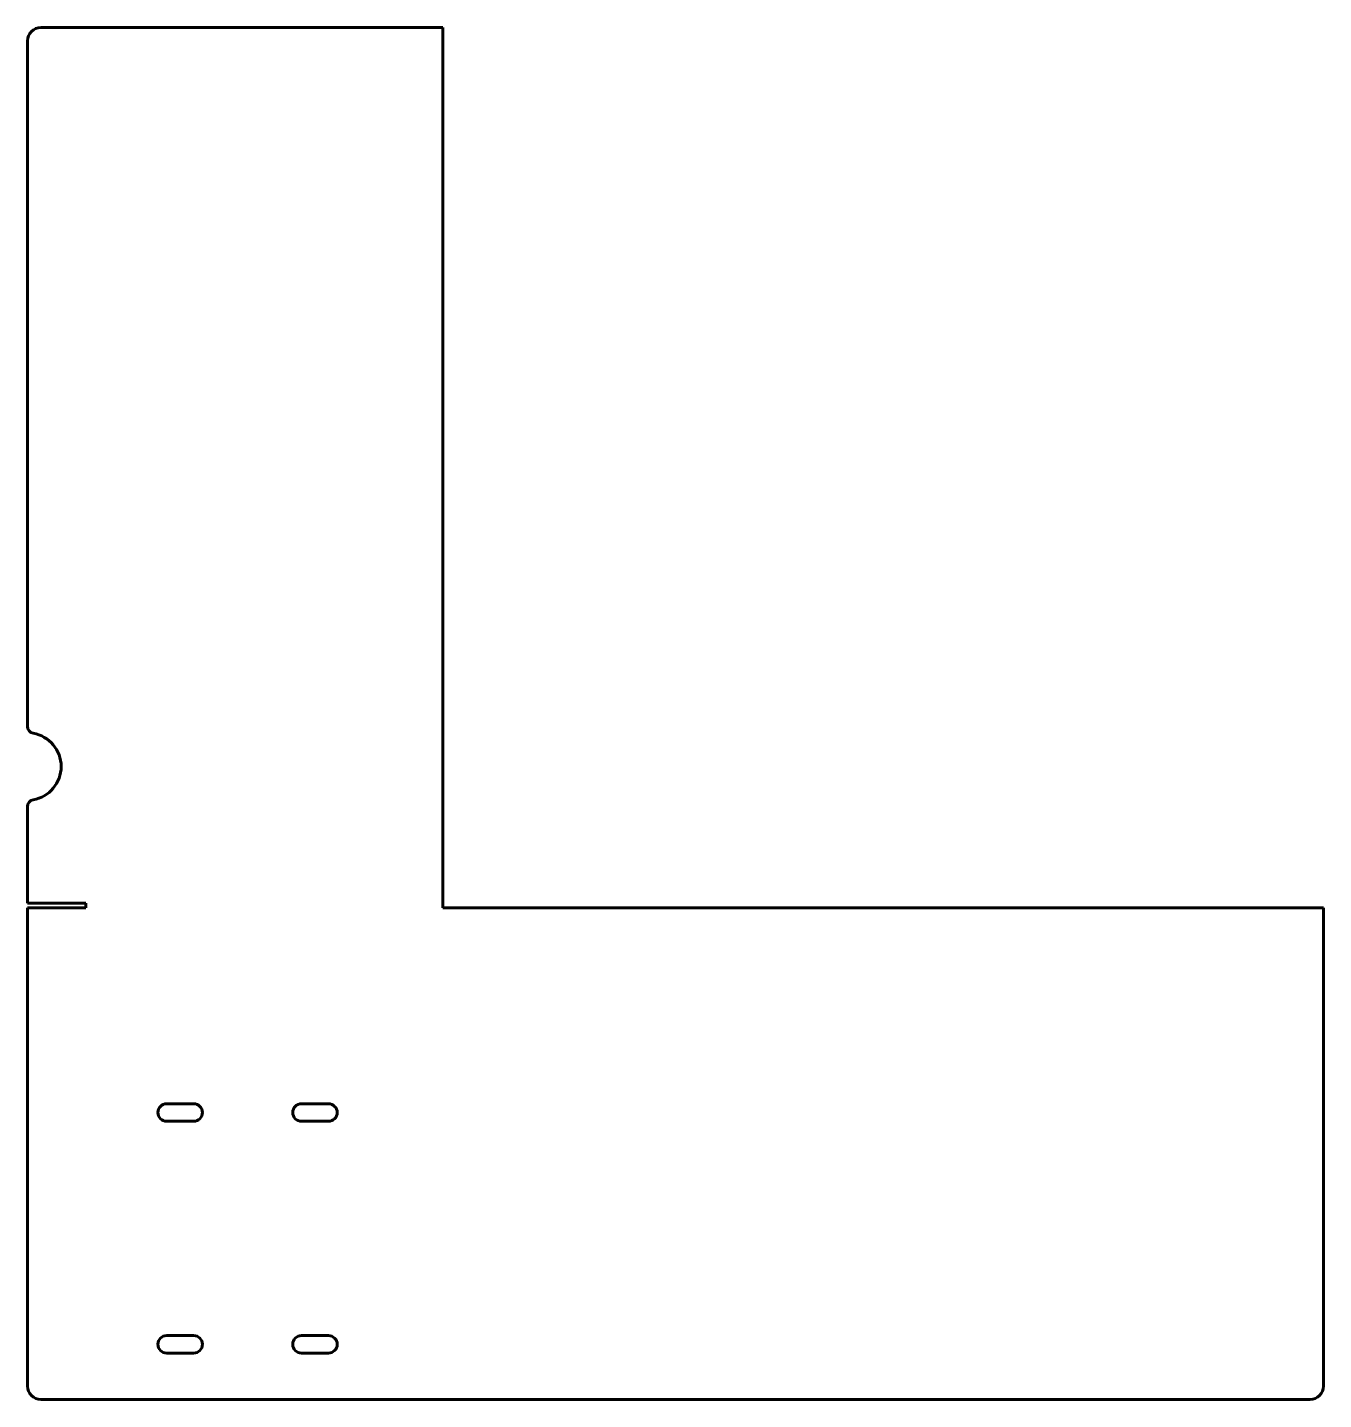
# Model space of a CAD drawing. Header units: millimetres. Extents: x 0 to 962, y 0 to 1018.
import ezdxf

# ---------------------------------------------------------------- set-up
doc = ezdxf.new("R2010")
doc.units = ezdxf.units.MM
doc.linetypes.add('K5LT_BASIC', pattern=[0])

msp = doc.modelspace()

# ---------------------------------------------------------------- linework, layer by layer
at = {"color": 150, "linetype": 'K5LT_BASIC', "lineweight": 60, "true_color": 0x0080ff}
for p, q in [((10, 1018.3), (40, 1018.3)), ((40, 1018.3), (43.3, 1018.3)), ((43.3, 1018.3), (308.3, 1018.3)), ((308.3, 1018.3), (308.3, 368.3)), ((0, 499.4), (0, 1008.3)), ((0, 368.3), (0, 440.2)), ((40, 368.3), (0, 368.3)), ((43.3, 368.3), (40, 368.3)), ((43.3, 365), (43.3, 368.3)), ((308.3, 368.3), (308.3, 365)), ((0, 10), (0, 365)), ((0, 365), (40, 365)), ((40, 365), (43.3, 365)), ((308.3, 365), (311.6, 365)), ((311.6, 365), (961.6, 365)), ((961.6, 365), (961.6, 10)), ((103.3, 219.5), (123.3, 219.5)), ((203.3, 219.5), (223.3, 219.5)), ((123.3, 206.5), (103.3, 206.5)), ((223.3, 206.5), (203.3, 206.5)), ((103.3, 47.5), (123.3, 47.5)), ((203.3, 47.5), (223.3, 47.5)), ((123.3, 34.5), (103.3, 34.5)), ((223.3, 34.5), (203.3, 34.5)), ((40, 0), (10, 0)), ((43.3, 0), (40, 0)), ((308.3, 0), (43.3, 0)), ((311.6, 0), (308.3, 0)), ((951.6, 0), (311.6, 0))]:
    msp.add_line(p, q, dxfattribs=at)
for centre, radius, start, end in [((10, 1008.3), 10, 90, 180), ((5, 499.4), 5, 180, 260.4059), ((0, 469.8), 25, 279.5941, 80.4059), ((5, 440.2), 5, 99.5941, 180), ((103.3, 213), 6.5, 90, 270), ((123.3, 213), 6.5, 270, 90), ((203.3, 213), 6.5, 90, 270), ((223.3, 213), 6.5, 270, 90), ((103.3, 41), 6.5, 90, 270), ((123.3, 41), 6.5, 270, 90), ((203.3, 41), 6.5, 90, 270), ((223.3, 41), 6.5, 270, 90), ((10, 10), 10, 180, 270), ((951.6, 10), 10, 270, 0)]:
    msp.add_arc(centre, radius, start, end, dxfattribs=at)

doc.saveas('drawing.dxf')
